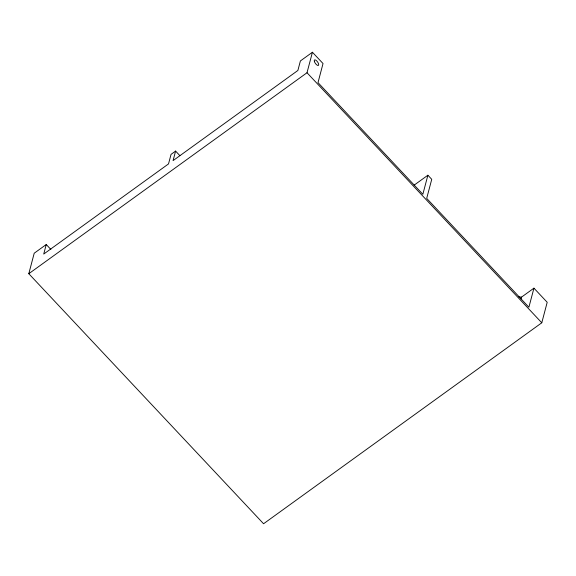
<?xml version="1.0" encoding="UTF-8"?>
<svg xmlns="http://www.w3.org/2000/svg" width="576" height="576" viewBox="0 0 576 576"><rect width="100%" height="100%" fill="white"/><g stroke="black" fill="none" stroke-linecap="round" stroke-linejoin="round"><path stroke-width="0.86" d="M521.057 298.865L521.51 297.137L533.938 288.158L547.2 302.285L541.786 322.783L263.57 523.75L28.8 273.715L34.214 253.217L46.246 244.526L50.854 249.43M46.246 244.526L43.726 254.059L168.516 163.915L171.036 154.382L175.601 151.085L179.885 155.65M175.601 151.085L173.081 160.618L297.878 70.474L300.398 60.941L312.43 52.25L323.035 63.547L318.002 82.613L422.849 194.285L427.889 175.219L431.741 179.316L426.701 198.382L528.898 307.224L533.938 288.158M28.8 273.715L307.008 72.742L312.43 52.25M414.115 185.162L427.889 175.219M518.846 296.878L521.51 297.137M307.008 72.742L541.786 322.783M314.366 61.43A3.334 1.325 54.2 0 0 318.161 65.47A3.334 1.325 54.2 0 0 316.886 61.092A3.334 1.325 54.2 0 0 314.366 61.43"/></g></svg>
